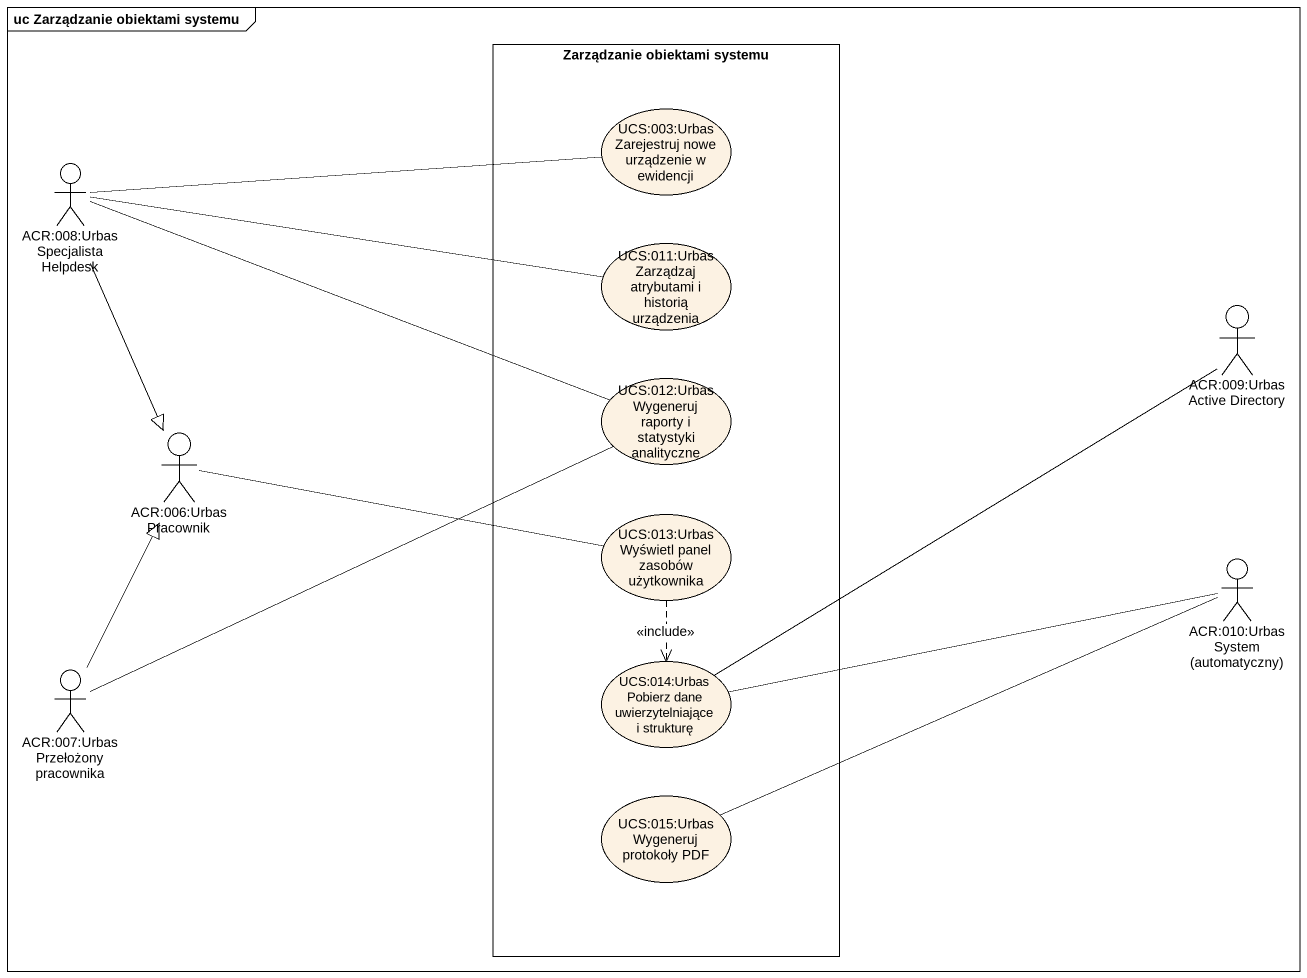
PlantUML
@startuml
mainframe uc Zarządzanie obiektami systemu
rectangle "Zarządzanie obiektami systemu" as Zarządzanie_obiektami {
  usecase "UCS:003:Urbas Zarejestruj nowe urządzenie w ewidencji" as UCS_003_Urbas_Zarejestruj
  usecase "UCS:011:Urbas Zarządzaj atrybutami i historią urządzenia" as UCS_011_Urbas_Zarządzaj
  usecase "UCS:012:Urbas Wygeneruj raporty i statystyki analityczne" as UCS_012_Urbas_Wygeneruj
  usecase "UCS:013:Urbas Wyświetl panel zasobów użytkownika" as UCS_013_Urbas_Wyświetl
  usecase "UCS:014:Urbas Pobierz dane uwierzytelniające i strukturę" as UCS_014_Urbas_Pobierz_dane
  usecase "UCS:015:Urbas Wygeneruj protokoły PDF" as UCS_015_Urbas_Wygeneruj
}
actor "ACR:008:Urbas Specjalista Helpdesk" as ACR_008_Urbas_Specjalista
actor "ACR:009:Urbas Active Directory" as ACR_009_Urbas_Active
actor "ACR:006:Urbas Pracownik" as ACR_006_Urbas_Pracownik
actor "ACR:010:Urbas System (automatyczny)" as ACR_010_Urbas_System
actor "ACR:007:Urbas Przełożony pracownika" as ACR_007_Urbas_Przełożony
ACR_008_Urbas_Specjalista -right- UCS_003_Urbas_Zarejestruj
ACR_008_Urbas_Specjalista -right- UCS_011_Urbas_Zarządzaj
ACR_008_Urbas_Specjalista -right- UCS_012_Urbas_Wygeneruj
ACR_008_Urbas_Specjalista --|> ACR_006_Urbas_Pracownik
ACR_006_Urbas_Pracownik -right- UCS_013_Urbas_Wyświetl
UCS_013_Urbas_Wyświetl ..> UCS_014_Urbas_Pobierz_dane : <<include>>
ACR_010_Urbas_System -left- UCS_015_Urbas_Wygeneruj
ACR_007_Urbas_Przełożony -right- UCS_012_Urbas_Wygeneruj
ACR_007_Urbas_Przełożony -up-|> ACR_006_Urbas_Pracownik
UCS_014_Urbas_Pobierz_dane -up- ACR_009_Urbas_Active
UCS_014_Urbas_Pobierz_dane -right- ACR_010_Urbas_System
@enduml
